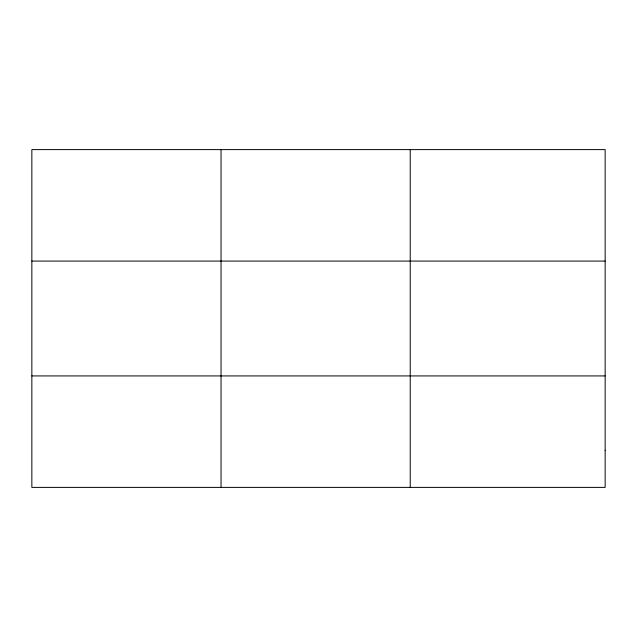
<?xml version="1.0" encoding="UTF-8"?>
<svg xmlns="http://www.w3.org/2000/svg" width="637" height="637" viewBox="0 0 637 637"><rect width="100%" height="100%" fill="white"/><g stroke="black" fill="none" stroke-linecap="round" stroke-linejoin="round"><path stroke-width="0.96" d="M221.039 487.393L221.039 149.607M410.228 487.393L410.228 149.607M31.85 261.074L605.15 261.074M31.85 375.926L605.15 375.926M605.15 450.232L605.15 487.393L31.85 487.393L31.85 149.607L605.15 149.607L605.15 450.232"/></g></svg>
